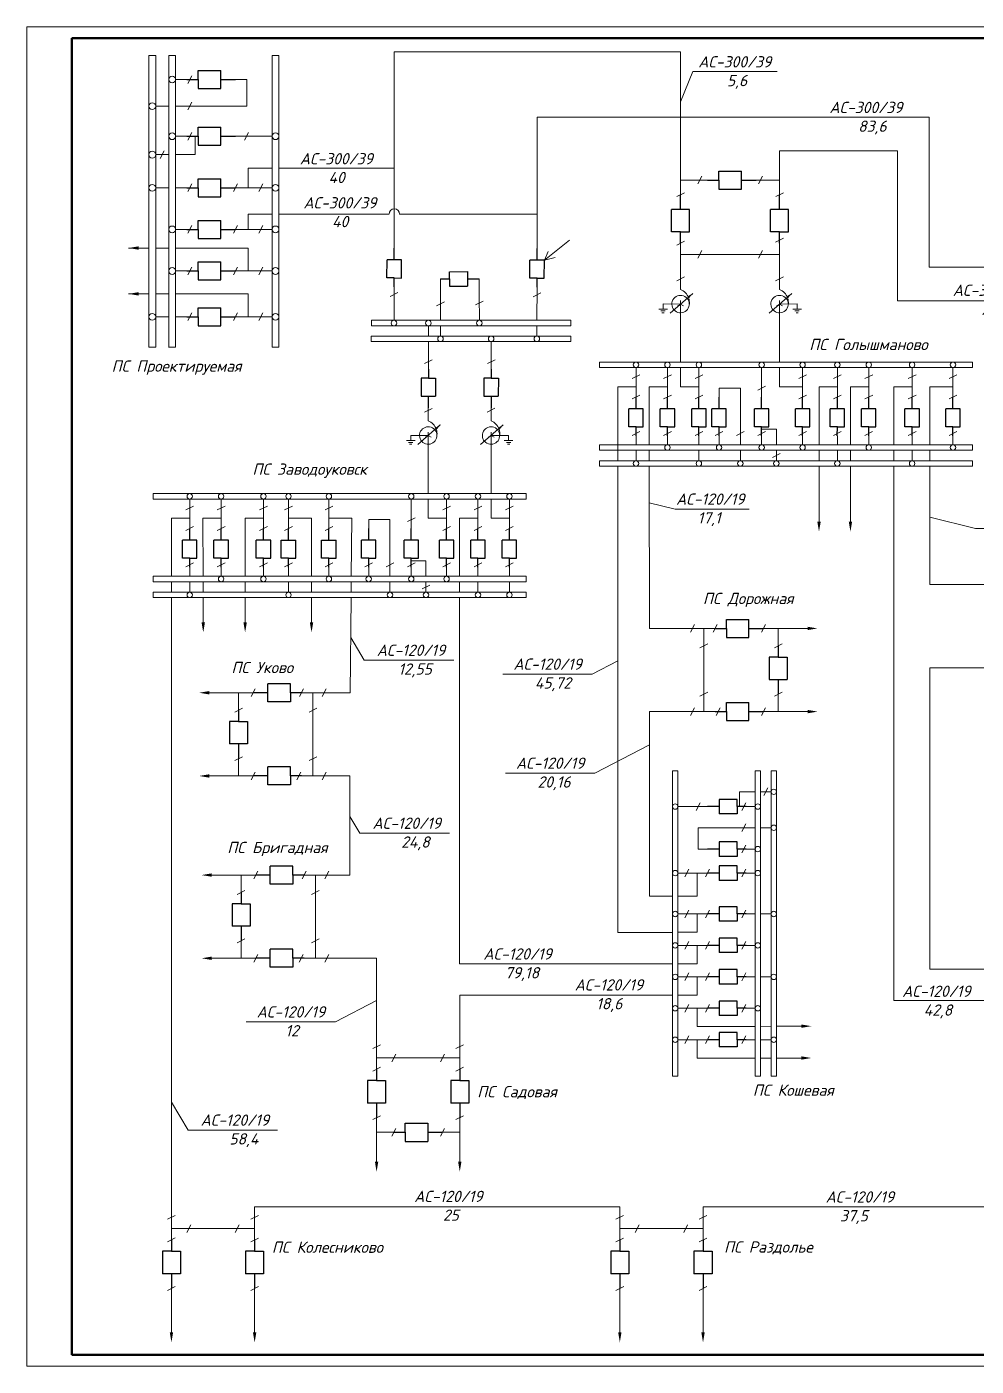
# Model space of a CAD drawing. Header units: millimetres. Extents: x 50 to 7736, y -4274 to -131.
# Drawn here: x 1118 to 1539, y -1617 to -1023 of the extents above; entities that cross this region are included whole.
import ezdxf

# ---------------------------------------------------------------- set-up
doc = ezdxf.new("R2010")
doc.units = ezdxf.units.MM
for name, color, linetype, lineweight in [('рамка толстая', 42, 'Continuous', 50), ('рамка тонкая', 93, 'Continuous', 20), ('текст', 6, 'Continuous', 30), ('тонкая', 7, 'Continuous', 20), ('штриховка', 2, 'Continuous', 20)]:
    doc.layers.add(name, color=color, linetype=linetype, lineweight=lineweight)
doc.layers.add('СХЕМА1', color=7, linetype='Continuous')
doc.styles.add('ГОСТ', font='isocpeui.ttf')

# ---------------------------------------------------------------- blocks, each defined once
blk = doc.blocks.new('Выключатель')
for p, q in [((0, 10), (0, 16.5)), ((-4, 0), (-4, 10)), ((-4, 10), (4, 10)), ((4, 0), (4, 10)), ((0, 0), (-4, 0)), ((0, 0), (4, 0)), ((0, -5), (0, 0))]:
    blk.add_line(p, q)

msp = doc.modelspace()

# ---------------------------------------------------------------- linework, layer by layer
at = {"color": 18, "lineweight": 15, "true_color": 0x000000}
for p, q in [((1408.17, -1034.59), (1281.21, -1034.59)), ((1281.21, -1121.68), (1281.21, -1034.59)), ((1408.17, -1097.94), (1408.17, -1034.59)), ((1408.17, -1056.74), (1413.56, -1043.37)), ((1413.56, -1043.37), (1450.98, -1043.37)), ((1518.44, -1063.54), (1344.6, -1063.54)), ((1344.6, -1063.54), (1344.6, -1121.77)), ((1518.44, -1063.54), (1518.44, -1130.08)), ((1452.03, -1097.94), (1452.03, -1078.44)), ((1504.32, -1078.44), (1452.03, -1078.44)), ((1504.32, -1144.98), (1504.32, -1078.44)), ((1420.11, -1091.44), (1408.17, -1091.44)), ((1441.6, -1091.45), (1452.03, -1091.45)), ((1216.39, -1106.55), (1227.05, -1106.55)), ((1230.05, -1106.55), (1278.84, -1106.55)), ((1283.57, -1106.55), (1344.6, -1106.55)), ((1408.17, -1119.44), (1408.17, -1124.44)), ((1591.91, -1130.08), (1518.44, -1130.08)), ((1281.12, -1138.88), (1281.07, -1153.65)), ((1301.69, -1142.98), (1301.65, -1135.33)), ((1318.89, -1142.89), (1318.85, -1135.24)), ((1344.51, -1138.97), (1344.46, -1153.65)), ((1301.69, -1142.98), (1301.71, -1153.65)), ((1318.89, -1142.89), (1318.91, -1153.65)), ((1577.8, -1144.98), (1504.32, -1144.98)), ((1408.15, -1146.47), (1408.15, -1172.23)), ((1294.78, -1153.65), (1294.78, -1153.65)), ((1301.72, -1156.1), (1301.73, -1160.64)), ((1344.45, -1156.1), (1344.44, -1160.64)), ((1408.15, -1174.63), (1408.15, -1183.16)), ((1296.24, -1204.75), (1296.24, -1230.51)), ((1296.24, -1232.91), (1296.24, -1241.44)), ((1405.79, -1237.41), (1394.25, -1234.54)), ((1438.52, -1237.41), (1405.79, -1237.41)), ((1538.89, -1246.01), (1518.74, -1241)), ((1571.63, -1246.01), (1538.89, -1246.01)), ((1261.85, -1294.39), (1267.85, -1304.4)), ((1423.46, -1290.29), (1418.46, -1290.28)), ((1444.96, -1290.29), (1464.46, -1290.29)), ((1451.46, -1290.29), (1451.46, -1297.99)), ((1267.85, -1304.4), (1307.55, -1304.4)), ((1369, -1310.51), (1380.29, -1304.69)), ((1329.3, -1310.51), (1369, -1310.51)), ((1218.61, -1318.83), (1199.11, -1318.83)), ((1212.11, -1318.83), (1212.11, -1326.53)), ((1240.11, -1318.83), (1245.11, -1318.82)), ((1451.45, -1319.49), (1451.45, -1327.19)), ((1444.96, -1327.19), (1464.46, -1327.19)), ((1370.15, -1354.44), (1394.34, -1341.98)), ((1212.12, -1348.03), (1212.12, -1355.73)), ((1218.61, -1355.73), (1199.11, -1355.73)), ((1330.46, -1354.44), (1370.15, -1354.44)), ((1261.5, -1373.67), (1265.96, -1381.1)), ((1265.96, -1381.1), (1305.66, -1381.1)), ((1219.72, -1399.68), (1200.22, -1399.68)), ((1213.22, -1399.68), (1213.22, -1407.37)), ((1241.22, -1399.67), (1246.22, -1399.67)), ((1213.23, -1428.87), (1213.23, -1436.57)), ((1219.72, -1436.57), (1200.22, -1436.57)), ((1255.16, -1464.73), (1273.34, -1455.37)), ((1215.47, -1464.73), (1255.16, -1464.73)), ((1273.34, -1485.77), (1273.34, -1480.77)), ((1182.36, -1500.46), (1189.74, -1512.77)), ((1273.34, -1507.27), (1273.34, -1526.76)), ((1310.24, -1507.27), (1310.24, -1526.76)), ((1189.74, -1512.77), (1229.43, -1512.77)), ((1273.34, -1513.76), (1281.04, -1513.76)), ((1302.54, -1513.76), (1310.24, -1513.76)), ((1182.36, -1561.48), (1182.36, -1556.48)), ((1381.21, -1561.48), (1381.2, -1556.48)), ((1182.37, -1582.98), (1182.37, -1602.48)), ((1219.26, -1582.98), (1219.26, -1602.48)), ((1381.21, -1582.98), (1381.21, -1602.48)), ((1418.11, -1582.98), (1418.11, -1602.48))]:
    msp.add_line(p, q, dxfattribs=at)
at = {"lineweight": 15}
for p, q in [((1189.67, -1048.56), (1191.44, -1045.16)), ((1189.67, -1060.38), (1191.44, -1056.97)), ((1189.67, -1073.71), (1191.44, -1070.31)), ((1214.77, -1073.72), (1216.53, -1070.32)), ((1177.43, -1081.87), (1179.19, -1078.47)), ((1415.76, -1093.13), (1417.53, -1089.73)), ((1442.69, -1093.14), (1444.46, -1089.74)), ((1189.67, -1096.59), (1191.44, -1093.18)), ((1209.85, -1096.59), (1211.62, -1093.19)), ((1221.17, -1096.59), (1222.94, -1093.19)), ((1189.67, -1115.02), (1191.44, -1111.62)), ((1209.85, -1115.02), (1211.61, -1111.62)), ((1221.17, -1115.03), (1222.94, -1111.62)), ((1408.12, -1139.98), (1408.15, -1119.44)), ((1452.03, -1139.98), (1452.03, -1119.44)), ((1408.17, -1124.44), (1452.03, -1124.44)), ((1415.76, -1126.13), (1417.53, -1122.73)), ((1442.69, -1126.13), (1444.45, -1122.73)), ((1189.67, -1133.46), (1191.44, -1130.06)), ((1209.85, -1133.47), (1211.61, -1130.06)), ((1221.17, -1133.46), (1222.94, -1130.06)), ((1400.41, -1146.4), (1400.4, -1148.73)), ((1408.15, -1146.44), (1400.41, -1146.4)), ((1408.15, -1146.44), (1408.15, -1144.92)), ((1452.06, -1146.44), (1452.05, -1144.92)), ((1452.06, -1146.44), (1459.8, -1146.4)), ((1459.8, -1146.4), (1459.81, -1148.73)), ((1189.67, -1153.78), (1191.44, -1150.38)), ((1209.85, -1153.79), (1211.62, -1150.39)), ((1221.17, -1153.79), (1222.94, -1150.39)), ((1402.33, -1148.74), (1398.46, -1148.72)), ((1401.36, -1149.51), (1399.43, -1149.5)), ((1400.87, -1150.28), (1399.91, -1150.27)), ((1406.82, -1147.25), (1408.15, -1146.44)), ((1408.15, -1146.44), (1409.5, -1147.23)), ((1450.72, -1147.25), (1452.06, -1146.44)), ((1452.06, -1146.44), (1453.4, -1147.23)), ((1452.06, -1172.23), (1452.06, -1146.44)), ((1457.88, -1148.74), (1461.75, -1148.72)), ((1458.85, -1149.51), (1460.79, -1149.5)), ((1459.34, -1150.28), (1460.31, -1150.27)), ((1271.04, -1156.1), (1271.04, -1153.65)), ((1271.04, -1153.65), (1359.55, -1153.65)), ((1271.04, -1156.1), (1359.55, -1156.1)), ((1296.33, -1160.64), (1296.33, -1156.1)), ((1359.55, -1156.1), (1359.55, -1153.65)), ((1271, -1163.09), (1271, -1160.64)), ((1271, -1160.64), (1359.55, -1160.64)), ((1271, -1163.09), (1359.55, -1163.09)), ((1296.33, -1175.31), (1296.33, -1163.09)), ((1324.18, -1175.31), (1324.18, -1163.09)), ((1359.55, -1163.09), (1359.55, -1160.64)), ((1452.06, -1183.16), (1452.06, -1174.63)), ((1537.55, -1172.23), (1537.55, -1174.63)), ((1380.29, -1215.96), (1380.29, -1183.16)), ((1394.21, -1183.16), (1394.23, -1208.89)), ((1469.54, -1208.89), (1469.54, -1183.16)), ((1483.48, -1208.89), (1483.48, -1183.16)), ((1502.71, -1183.16), (1502.71, -1208.89)), ((1518.74, -1183.16), (1518.74, -1208.89)), ((1296.21, -1198.27), (1296.24, -1192.51)), ((1324.09, -1198.27), (1324.09, -1192.51)), ((1288.5, -1204.69), (1288.48, -1207.01)), ((1296.24, -1204.73), (1288.5, -1204.69)), ((1294.9, -1205.53), (1296.24, -1204.73)), ((1296.24, -1204.73), (1296.23, -1203.2)), ((1296.24, -1204.73), (1297.59, -1205.52)), ((1322.78, -1205.53), (1324.12, -1204.73)), ((1324.12, -1204.73), (1324.11, -1203.2)), ((1324.12, -1204.73), (1331.86, -1204.69)), ((1324.12, -1204.73), (1325.46, -1205.52)), ((1324.12, -1204.75), (1324.12, -1230.51)), ((1331.86, -1204.69), (1331.87, -1207.01)), ((1290.42, -1207.02), (1286.55, -1207)), ((1289.45, -1207.79), (1287.51, -1207.78)), ((1288.96, -1208.56), (1287.99, -1208.56)), ((1329.94, -1207.02), (1333.81, -1207)), ((1330.91, -1207.79), (1332.85, -1207.78)), ((1331.4, -1208.56), (1332.37, -1208.56)), ((1394.24, -1211.29), (1394.24, -1215.96)), ((1469.54, -1215.96), (1469.54, -1211.29)), ((1483.48, -1215.96), (1483.48, -1211.29)), ((1502.71, -1211.29), (1502.71, -1215.96)), ((1518.74, -1211.29), (1518.74, -1215.96)), ((1537.55, -1208.89), (1537.55, -1211.29)), ((1537.55, -1215.96), (1537.55, -1218.36)), ((1380.29, -1425.08), (1380.29, -1218.36)), ((1394.24, -1218.36), (1394.3, -1290.28)), ((1469.54, -1242.97), (1469.54, -1218.36)), ((1483.48, -1242.97), (1483.48, -1218.36)), ((1502.71, -1218.36), (1502.68, -1455.33)), ((1518.74, -1218.36), (1518.74, -1270.81)), ((1324.12, -1232.91), (1324.12, -1241.44)), ((1339.61, -1230.51), (1339.61, -1232.91)), ((1182.36, -1267.17), (1182.36, -1241.44)), ((1196.28, -1241.44), (1196.39, -1267.17)), ((1215.05, -1241.44), (1215.05, -1267.17)), ((1244.5, -1241.44), (1244.5, -1267.17)), ((1262.4, -1241.44), (1262.13, -1267.17)), ((1310.18, -1267.17), (1310.18, -1241.44)), ((1182.36, -1274.25), (1182.36, -1269.57)), ((1196.4, -1269.57), (1196.42, -1274.25)), ((1215.05, -1269.57), (1215.05, -1274.25)), ((1244.5, -1269.57), (1244.5, -1274.25)), ((1262.11, -1269.57), (1262.06, -1274.25)), ((1310.18, -1274.25), (1310.18, -1269.57)), ((1339.61, -1267.17), (1339.61, -1269.57)), ((1518.74, -1270.81), (1553.2, -1270.81)), ((1182.36, -1530.63), (1182.36, -1276.65)), ((1196.43, -1276.65), (1196.48, -1287.61)), ((1215.05, -1276.65), (1215.04, -1287.61)), ((1244.5, -1276.65), (1244.5, -1287.61)), ((1262.03, -1276.65), (1261.6, -1318.82)), ((1310.18, -1439), (1310.18, -1276.65)), ((1339.61, -1274.25), (1339.61, -1276.65)), ((1412.58, -1291.98), (1414.35, -1288.58)), ((1422.58, -1291.98), (1424.35, -1288.58)), ((1444.08, -1291.98), (1445.85, -1288.58)), ((1394.3, -1290.28), (1418.46, -1290.28)), ((1418.46, -1290.28), (1418.46, -1327.18)), ((1518.74, -1307.71), (1558.2, -1307.71)), ((1518.74, -1307.71), (1518.74, -1441.39)), ((1217.73, -1320.52), (1219.5, -1317.12)), ((1239.23, -1320.52), (1241, -1317.12)), ((1249.23, -1320.52), (1251, -1317.12)), ((1261.6, -1318.82), (1245.11, -1318.82)), ((1245.11, -1318.82), (1245.11, -1355.72)), ((1394.33, -1327.18), (1423.46, -1327.18)), ((1394.33, -1327.18), (1394.39, -1409.04)), ((1412.58, -1328.87), (1414.35, -1325.47)), ((1423.9, -1328.87), (1425.67, -1325.47)), ((1444.08, -1328.88), (1445.85, -1325.48)), ((1217.74, -1357.42), (1219.5, -1354.01)), ((1237.91, -1357.42), (1239.68, -1354.01)), ((1249.23, -1357.41), (1251, -1354.01)), ((1404.56, -1353.5), (1406.96, -1353.5)), ((1441.22, -1353.5), (1443.62, -1353.5)), ((1448.3, -1353.5), (1450.7, -1353.5)), ((1261.5, -1355.72), (1240.11, -1355.72)), ((1261.5, -1355.72), (1261.5, -1399.67)), ((1445.08, -1364.46), (1446.85, -1361.05)), ((1415.14, -1370.98), (1416.91, -1367.58)), ((1435.29, -1370.99), (1437.05, -1367.59)), ((1435.29, -1380.42), (1437.05, -1377.01)), ((1435.29, -1389.87), (1437.05, -1386.47)), ((1218.84, -1401.37), (1220.61, -1397.97)), ((1240.34, -1401.36), (1242.11, -1397.96)), ((1261.5, -1399.67), (1246.22, -1399.67)), ((1246.22, -1399.67), (1246.22, -1436.57)), ((1250.34, -1401.36), (1252.11, -1397.96)), ((1410.09, -1400.51), (1411.85, -1397.11)), ((1419.14, -1400.51), (1420.91, -1397.11)), ((1435.29, -1400.52), (1437.05, -1397.11)), ((1404.56, -1409.04), (1394.39, -1409.04)), ((1415.49, -1409.04), (1406.96, -1409.04)), ((1410.09, -1418.62), (1411.85, -1415.22)), ((1419.14, -1418.62), (1420.91, -1415.22)), ((1435.29, -1418.63), (1437.05, -1415.22)), ((1404.56, -1425.07), (1380.29, -1425.08)), ((1415.49, -1425.06), (1406.96, -1425.06)), ((1410.09, -1432.56), (1411.85, -1429.16)), ((1419.14, -1432.56), (1420.91, -1429.16)), ((1435.29, -1432.57), (1437.05, -1429.16)), ((1218.84, -1438.27), (1220.61, -1434.86)), ((1239.02, -1438.26), (1240.79, -1434.86)), ((1273.35, -1436.57), (1241.22, -1436.57)), ((1250.34, -1438.26), (1252.11, -1434.86)), ((1273.35, -1436.57), (1273.34, -1480.77)), ((1310.18, -1439), (1404.56, -1439)), ((1406.96, -1439), (1415.49, -1439)), ((1410.09, -1446.5), (1411.85, -1443.1)), ((1419.14, -1446.5), (1420.91, -1443.1)), ((1435.29, -1446.51), (1437.05, -1443.1)), ((1518.74, -1441.39), (1594.32, -1441.39)), ((1310.23, -1452.94), (1310.23, -1485.77)), ((1404.56, -1452.94), (1310.23, -1452.94)), ((1415.49, -1452.94), (1406.96, -1452.94)), ((1410.09, -1460.44), (1411.85, -1457.04)), ((1419.14, -1460.44), (1420.91, -1457.04)), ((1435.29, -1460.44), (1437.05, -1457.04)), ((1594.32, -1455.33), (1502.68, -1455.33)), ((1415.49, -1466.88), (1441.22, -1466.77)), ((1443.62, -1466.76), (1448.3, -1466.74)), ((1450.7, -1466.73), (1461.66, -1466.68)), ((1410.09, -1474.38), (1411.85, -1470.98)), ((1419.15, -1474.38), (1420.91, -1470.98)), ((1435.29, -1474.38), (1437.05, -1470.98)), ((1280.16, -1482.46), (1281.93, -1479.06)), ((1301.66, -1482.46), (1303.42, -1479.06)), ((1273.34, -1480.77), (1310.23, -1480.77)), ((1441.22, -1480.8), (1415.49, -1480.8)), ((1448.3, -1480.8), (1443.62, -1480.8)), ((1461.66, -1480.8), (1450.7, -1480.8)), ((1280.16, -1515.46), (1281.93, -1512.06)), ((1301.66, -1515.46), (1303.42, -1512.06)), ((1182.36, -1530.63), (1182.36, -1556.48)), ((1219.26, -1546.73), (1219.26, -1561.48)), ((1381.2, -1546.73), (1219.26, -1546.73)), ((1381.2, -1546.73), (1381.2, -1556.48)), ((1418.1, -1546.73), (1418.1, -1561.48)), ((1552.05, -1546.73), (1418.1, -1546.73)), ((1189.19, -1558.17), (1190.95, -1554.77)), ((1210.68, -1558.17), (1212.45, -1554.77)), ((1388.03, -1558.17), (1389.8, -1554.77)), ((1409.53, -1558.17), (1411.29, -1554.77)), ((1182.36, -1556.48), (1219.26, -1556.48)), ((1381.2, -1556.48), (1418.1, -1556.48))]:
    msp.add_line(p, q, dxfattribs=at)
at = {"color": 240, "lineweight": 15, "true_color": 0xed1f24}
for p, q in [((1347.77, -1126.98), (1358.88, -1118.12)), ((1341.37, -1126.95), (1347.77, -1126.98)), ((1347.77, -1126.98), (1349.42, -1123.07)), ((1347.77, -1126.98), (1352.59, -1125.85))]:
    msp.add_line(p, q, dxfattribs=at)
at = {"lineweight": 15}
for centre, radius in [((1182.73, -1046.87), 1.5), ((1173.88, -1058.68), 1.5), ((1182.73, -1072.02), 1.5), ((1228.55, -1072.02), 1.5), ((1173.88, -1080.18), 1.5), ((1173.88, -1094.89), 1.5), ((1228.55, -1094.89), 1.5), ((1182.73, -1113.33), 1.5), ((1228.55, -1113.33), 1.5), ((1182.73, -1131.77), 1.5), ((1228.55, -1131.77), 1.5), ((1173.88, -1152.09), 1.5), ((1228.55, -1152.09), 1.5), ((1281.04, -1154.87), 1.23), ((1296.32, -1154.87), 1.23), ((1318.91, -1154.87), 1.23), ((1301.71, -1161.86), 1.23), ((1324.16, -1161.86), 1.23), ((1344.41, -1161.86), 1.23), ((1388.4, -1173.43), 1.2), ((1402.34, -1173.43), 1.2), ((1416.28, -1173.43), 1.2), ((1444.1, -1173.43), 1.2), ((1462.27, -1173.43), 1.2), ((1477.67, -1173.43), 1.2), ((1491.61, -1173.43), 1.2), ((1510.84, -1173.43), 1.2), ((1528.95, -1173.43), 1.2), ((1402.34, -1210.09), 1.2), ((1425.21, -1210.09), 1.2), ((1444.1, -1210.09), 1.2), ((1462.27, -1210.09), 1.2), ((1491.61, -1210.09), 1.2), ((1528.95, -1210.09), 1.2), ((1388.4, -1217.16), 1.2), ((1416.28, -1217.16), 1.2), ((1434.67, -1217.16), 1.2), ((1450.63, -1217.16), 1.2), ((1477.67, -1217.16), 1.2), ((1510.84, -1217.16), 1.2), ((1190.47, -1231.71), 1.2), ((1204.41, -1231.71), 1.2), ((1223.18, -1231.71), 1.2), ((1234.28, -1231.71), 1.2), ((1252.18, -1231.71), 1.2), ((1288.72, -1231.71), 1.2), ((1304.37, -1231.71), 1.2), ((1318.31, -1231.71), 1.2), ((1332.25, -1231.71), 1.2), ((1204.41, -1268.37), 1.2), ((1223.18, -1268.37), 1.2), ((1252.18, -1268.37), 1.2), ((1269.84, -1268.37), 1.2), ((1288.72, -1268.37), 1.2), ((1304.37, -1268.37), 1.2), ((1190.47, -1275.45), 1.2), ((1234.28, -1275.45), 1.2), ((1279.29, -1275.45), 1.2), ((1295.25, -1275.45), 1.2), ((1318.31, -1275.45), 1.2), ((1332.25, -1275.45), 1.2), ((1449.5, -1362.76), 1.2), ((1405.76, -1369.29), 1.2), ((1442.42, -1369.29), 1.2), ((1449.5, -1378.72), 1.2), ((1442.42, -1388.18), 1.2), ((1405.76, -1398.82), 1.2), ((1442.42, -1398.82), 1.2), ((1405.76, -1416.93), 1.2), ((1449.5, -1416.93), 1.2), ((1405.76, -1430.87), 1.2), ((1442.42, -1430.87), 1.2), ((1405.76, -1444.81), 1.2), ((1449.5, -1444.81), 1.2), ((1405.76, -1458.75), 1.2), ((1442.42, -1458.75), 1.2), ((1405.76, -1472.69), 1.2), ((1449.5, -1472.69), 1.2)]:
    msp.add_circle(centre, radius, dxfattribs=at)
for centre, radius, start, end in [((1281.21, -1106.55), 2.36, 0, 180), ((1405.93, -1145.72), 6.14, 329.68007, 69.04534), ((1449.83, -1145.72), 6.14, 329.68007, 69.04534), ((1408.15, -1146.47), 3.87, 0.30044, 322.57596), ((1452.06, -1146.47), 3.87, 0.30044, 322.57596), ((1294.01, -1204), 6.14, 329.68007, 69.04534), ((1321.89, -1204), 6.14, 329.68007, 69.04534), ((1296.24, -1204.75), 3.87, 0.30044, 322.57596), ((1324.12, -1204.75), 3.87, 0.30044, 322.57596)]:
    msp.add_arc(centre, radius, start, end, dxfattribs=at)
at = {"layer": 'рамка толстая', "color": 18, "true_color": 0x000000}
for p, q in [((1954.22, -1028.48), (1138.22, -1028.48)), ((1138.22, -1028.48), (1138.22, -1612.48)), ((1138.22, -1325.48), (1138.22, -1612.48)), ((1138.22, -1612.48), (1533.22, -1612.48)), ((1138.22, -1612.48), (1954.22, -1612.48)), ((1348.22, -1612.48), (1533.22, -1612.48))]:
    msp.add_line(p, q, dxfattribs=at)
at = {"layer": 'рамка тонкая', "color": 18, "true_color": 0x000000}
for p, q in [((1959.22, -1023.48), (1118.22, -1023.48)), ((1118.22, -1023.48), (1118.22, -1617.48)), ((1118.22, -1617.48), (1959.22, -1617.48))]:
    msp.add_line(p, q, dxfattribs=at)
at = {"layer": 'СХЕМА1', "lineweight": 15}
for p, q in [((1409.9, -1097.08), (1406.47, -1098.79)), ((1453.76, -1097.08), (1450.33, -1098.79)), ((1409.88, -1118.57), (1406.45, -1120.29)), ((1453.75, -1117.26), (1450.32, -1118.97)), ((1409.85, -1134.41), (1406.42, -1136.13)), ((1453.75, -1134.4), (1450.32, -1136.11)), ((1282.82, -1141.38), (1279.39, -1143.1)), ((1303.41, -1145.48), (1299.98, -1147.19)), ((1320.61, -1145.09), (1317.18, -1146.8)), ((1346.22, -1141.47), (1342.79, -1143.19)), ((1298.05, -1171.11), (1294.62, -1172.82)), ((1325.9, -1171.11), (1322.47, -1172.82)), ((1390.13, -1177.77), (1386.7, -1179.48)), ((1404.07, -1177.77), (1400.64, -1179.48)), ((1418.01, -1177.77), (1414.58, -1179.48)), ((1464, -1177.77), (1460.57, -1179.48)), ((1479.4, -1177.77), (1475.97, -1179.48)), ((1493.34, -1177.77), (1489.91, -1179.48)), ((1512.56, -1177.77), (1509.14, -1179.48)), ((1530.67, -1177.77), (1527.25, -1179.48)), ((1390.13, -1186.83), (1386.7, -1188.54)), ((1404.07, -1186.83), (1400.64, -1188.54)), ((1418.01, -1186.83), (1414.58, -1188.54)), ((1445.82, -1182.9), (1442.39, -1184.61)), ((1463.99, -1186.83), (1460.57, -1188.54)), ((1479.4, -1186.83), (1475.97, -1188.54)), ((1493.34, -1186.83), (1489.91, -1188.54)), ((1512.56, -1186.83), (1509.13, -1188.54)), ((1530.67, -1186.83), (1527.25, -1188.54)), ((1297.96, -1192.73), (1294.53, -1194.45)), ((1325.81, -1192.68), (1322.38, -1194.4)), ((1390.13, -1202.97), (1386.7, -1204.68)), ((1404.07, -1202.97), (1400.64, -1204.68)), ((1418, -1202.97), (1414.58, -1204.68)), ((1426.94, -1202.97), (1423.51, -1204.68)), ((1436.39, -1202.97), (1432.96, -1204.68)), ((1445.82, -1202.97), (1442.39, -1204.68)), ((1463.99, -1202.97), (1460.57, -1204.68)), ((1479.4, -1202.97), (1475.97, -1204.68)), ((1493.33, -1202.97), (1489.91, -1204.68)), ((1512.56, -1202.97), (1509.13, -1204.68)), ((1530.67, -1202.97), (1527.24, -1204.68)), ((1452.35, -1212.76), (1448.92, -1214.48)), ((1192.19, -1236.05), (1188.76, -1237.77)), ((1206.13, -1236.05), (1202.7, -1237.77)), ((1224.9, -1236.05), (1221.48, -1237.77)), ((1236, -1236.05), (1232.57, -1237.77)), ((1253.9, -1236.05), (1250.47, -1237.77)), ((1290.44, -1241.18), (1287.01, -1242.9)), ((1306.09, -1236.05), (1302.66, -1237.77)), ((1320.03, -1236.05), (1316.6, -1237.77)), ((1333.97, -1236.05), (1330.54, -1237.77)), ((1192.19, -1245.11), (1188.76, -1246.83)), ((1206.13, -1245.11), (1202.7, -1246.83)), ((1224.9, -1245.11), (1221.48, -1246.83)), ((1236, -1245.12), (1232.57, -1246.83)), ((1253.9, -1245.12), (1250.47, -1246.83)), ((1306.09, -1245.11), (1302.66, -1246.83)), ((1320.03, -1245.11), (1316.6, -1246.83)), ((1333.97, -1245.11), (1330.54, -1246.83)), ((1192.19, -1261.26), (1188.76, -1262.97)), ((1206.13, -1261.26), (1202.7, -1262.97)), ((1224.9, -1261.26), (1221.48, -1262.97)), ((1236, -1261.26), (1232.57, -1262.97)), ((1253.9, -1261.26), (1250.47, -1262.97)), ((1271.56, -1261.26), (1268.13, -1262.97)), ((1281.01, -1261.25), (1277.58, -1262.97)), ((1290.44, -1261.26), (1287.02, -1262.97)), ((1306.09, -1261.26), (1302.66, -1262.97)), ((1320.03, -1261.26), (1316.6, -1262.97)), ((1333.97, -1261.26), (1330.54, -1262.97)), ((1296.97, -1271.05), (1293.54, -1272.76)), ((1420.18, -1297.13), (1416.75, -1298.84)), ((1453.18, -1297.13), (1449.75, -1298.84)), ((1420.18, -1318.63), (1416.75, -1320.34)), ((1453.17, -1318.63), (1449.74, -1320.34)), ((1213.83, -1325.67), (1210.41, -1327.38)), ((1246.83, -1325.67), (1243.4, -1327.38)), ((1213.83, -1347.17), (1210.41, -1348.88)), ((1246.83, -1347.17), (1243.4, -1348.88)), ((1214.94, -1406.51), (1211.51, -1408.23)), ((1247.93, -1406.51), (1244.51, -1408.23)), ((1214.94, -1428.01), (1211.51, -1429.72)), ((1247.93, -1428.01), (1244.51, -1429.72)), ((1275.04, -1474.91), (1271.61, -1476.63)), ((1311.94, -1474.91), (1308.51, -1476.63)), ((1275.04, -1484.91), (1271.61, -1486.63)), ((1311.94, -1484.91), (1308.51, -1486.63)), ((1275.05, -1506.41), (1271.62, -1508.13)), ((1311.95, -1506.41), (1308.52, -1508.13)), ((1184.07, -1550.62), (1180.64, -1552.34)), ((1220.96, -1550.62), (1217.54, -1552.34)), ((1382.91, -1550.63), (1379.48, -1552.34)), ((1419.81, -1550.63), (1416.38, -1552.34)), ((1184.07, -1560.62), (1180.64, -1562.34)), ((1220.96, -1560.63), (1217.54, -1562.34)), ((1382.91, -1560.63), (1379.48, -1562.34)), ((1419.81, -1560.63), (1416.38, -1562.34)), ((1184.07, -1582.12), (1180.65, -1583.84)), ((1220.97, -1582.12), (1217.54, -1583.84)), ((1382.92, -1582.13), (1379.49, -1583.84)), ((1419.82, -1582.13), (1416.39, -1583.84))]:
    msp.add_line(p, q, dxfattribs=at)
for points in [[(1167.78, -1120.86), (1167.78, -1122.35), (1163.32, -1121.6)], [(1167.78, -1141.18), (1167.78, -1142.67), (1163.32, -1141.93)], [(1470.29, -1242.97), (1468.8, -1242.97), (1469.54, -1247.43)], [(1484.23, -1242.97), (1482.74, -1242.97), (1483.48, -1247.43)], [(1197.22, -1287.61), (1195.73, -1287.61), (1196.48, -1292.07)], [(1215.79, -1287.61), (1214.3, -1287.61), (1215.04, -1292.07)], [(1245.24, -1287.61), (1243.75, -1287.61), (1244.5, -1292.07)], [(1464.46, -1291.03), (1464.46, -1289.55), (1468.92, -1290.29)], [(1199.11, -1319.57), (1199.11, -1318.09), (1194.65, -1318.83)], [(1464.46, -1327.93), (1464.46, -1326.44), (1468.92, -1327.19)], [(1199.11, -1356.47), (1199.11, -1354.98), (1194.65, -1355.73)], [(1200.22, -1400.42), (1200.22, -1398.93), (1195.76, -1399.68)], [(1200.22, -1437.32), (1200.22, -1435.83), (1195.76, -1436.57)], [(1461.66, -1467.42), (1461.66, -1465.94), (1466.12, -1466.68)], [(1461.66, -1481.54), (1461.66, -1480.05), (1466.12, -1480.8)], [(1274.09, -1526.76), (1272.6, -1526.76), (1273.34, -1531.23)], [(1310.98, -1526.76), (1309.5, -1526.76), (1310.24, -1531.23)], [(1183.11, -1602.48), (1181.62, -1602.48), (1182.37, -1606.94)], [(1220.01, -1602.48), (1218.52, -1602.48), (1219.26, -1606.94)], [(1381.95, -1602.48), (1380.47, -1602.48), (1381.21, -1606.94)], [(1418.85, -1602.48), (1417.36, -1602.48), (1418.11, -1606.94)]]:
    msp.add_solid(points, dxfattribs=at)
at = {"layer": 'тонкая', "color": 18, "lineweight": 15, "true_color": 0x000000}
for p, q in [((1403.5, -1150.5), (1413.52, -1141.77)), ((1447.4, -1150.5), (1457.42, -1141.77)), ((1291.58, -1208.79), (1301.6, -1200.05)), ((1319.46, -1208.79), (1329.48, -1200.05))]:
    msp.add_line(p, q, dxfattribs=at)
for points in [[(1411.36, -1143.01), (1411.99, -1143.73), (1413.83, -1141.5)], [(1455.27, -1143.01), (1455.89, -1143.73), (1457.73, -1141.5)], [(1299.45, -1201.3), (1300.08, -1202.02), (1301.92, -1199.78)], [(1327.33, -1201.3), (1327.95, -1202.02), (1329.79, -1199.78)]]:
    msp.add_solid(points, dxfattribs=at)
at = {"layer": 'штриховка', "color": 0, "lineweight": 15}
for p, q in [((1175.38, -1036.23), (1172.38, -1036.23)), ((1172.38, -1165.57), (1172.38, -1036.23)), ((1175.38, -1165.57), (1175.38, -1036.23)), ((1184.23, -1036.23), (1181.23, -1036.23)), ((1181.23, -1165.66), (1181.23, -1036.23)), ((1184.23, -1165.57), (1184.23, -1036.23)), ((1227.05, -1165.57), (1227.05, -1036.23)), ((1230.05, -1036.23), (1227.05, -1036.23)), ((1230.05, -1165.57), (1230.05, -1036.23)), ((1184.23, -1046.87), (1189.23, -1046.87)), ((1210.73, -1046.88), (1215.73, -1046.88)), ((1215.73, -1058.68), (1215.73, -1046.88)), ((1175.38, -1058.68), (1181.23, -1058.68)), ((1184.23, -1058.68), (1215.73, -1058.68)), ((1184.23, -1072.02), (1189.23, -1072.02)), ((1192.84, -1080.18), (1192.84, -1072.02)), ((1210.73, -1072.02), (1215.73, -1072.02)), ((1215.73, -1072.02), (1227.05, -1072.02)), ((1175.38, -1080.18), (1181.23, -1080.18)), ((1184.23, -1080.18), (1192.84, -1080.18)), ((1216.39, -1094.9), (1216.39, -1086.23)), ((1216.39, -1086.23), (1227.05, -1086.23)), ((1230.05, -1086.23), (1281.21, -1086.23)), ((1175.38, -1094.89), (1181.23, -1094.89)), ((1184.23, -1094.89), (1189.23, -1094.89)), ((1210.73, -1094.9), (1215.73, -1094.9)), ((1215.73, -1094.9), (1227.05, -1094.89)), ((1216.39, -1113.34), (1216.39, -1106.55)), ((1184.23, -1113.33), (1189.23, -1113.33)), ((1184.23, -1113.33), (1184.23, -1113.33)), ((1210.73, -1113.34), (1215.73, -1113.34)), ((1215.73, -1113.34), (1227.05, -1113.33)), ((1172.38, -1121.6), (1163.32, -1121.6)), ((1181.23, -1121.6), (1175.38, -1121.6)), ((1216.39, -1121.61), (1184.23, -1121.6)), ((1216.39, -1131.77), (1216.39, -1121.61)), ((1184.23, -1131.77), (1189.23, -1131.77)), ((1210.73, -1131.77), (1215.73, -1131.77)), ((1215.73, -1131.77), (1227.05, -1131.77)), ((1172.38, -1141.93), (1163.32, -1141.93)), ((1181.23, -1141.93), (1175.38, -1141.93)), ((1216.39, -1141.93), (1184.23, -1141.93)), ((1216.39, -1152.1), (1216.39, -1141.93)), ((1175.38, -1152.09), (1181.23, -1152.09)), ((1184.23, -1152.09), (1189.23, -1152.09)), ((1210.73, -1152.1), (1215.73, -1152.1)), ((1215.73, -1152.1), (1227.05, -1152.09)), ((1175.38, -1165.57), (1172.38, -1165.57)), ((1184.23, -1165.57), (1181.23, -1165.57)), ((1230.05, -1165.57), (1227.05, -1165.57)), ((1537.55, -1172.23), (1372.2, -1172.23)), ((1372.2, -1172.23), (1372.2, -1174.63)), ((1537.55, -1174.63), (1372.2, -1174.63)), ((1388.41, -1183.69), (1388.4, -1174.63)), ((1402.35, -1183.69), (1402.34, -1174.63)), ((1416.29, -1183.69), (1416.28, -1174.63)), ((1444.1, -1183.69), (1444.1, -1174.63)), ((1462.27, -1183.69), (1462.27, -1174.63)), ((1477.68, -1183.69), (1477.67, -1174.63)), ((1491.62, -1183.69), (1491.61, -1174.63)), ((1510.84, -1183.69), (1510.84, -1174.63)), ((1528.95, -1183.69), (1528.95, -1174.63)), ((1388.41, -1183.16), (1380.29, -1183.16)), ((1388.41, -1187.69), (1388.41, -1183.69)), ((1402.35, -1183.16), (1394.21, -1183.16)), ((1402.35, -1187.69), (1402.35, -1183.69)), ((1416.29, -1183.16), (1408.15, -1183.16)), ((1416.29, -1187.69), (1416.29, -1183.69)), ((1425.22, -1187.69), (1425.22, -1183.69)), ((1434.67, -1183.69), (1425.22, -1183.69)), ((1434.67, -1208.89), (1434.67, -1183.69)), ((1444.1, -1187.69), (1444.1, -1183.69)), ((1462.27, -1183.16), (1452.06, -1183.16)), ((1462.27, -1187.69), (1462.27, -1183.69)), ((1477.68, -1183.16), (1469.54, -1183.16)), ((1477.68, -1187.69), (1477.68, -1183.69)), ((1491.62, -1183.16), (1483.48, -1183.16)), ((1491.62, -1187.69), (1491.62, -1183.69)), ((1510.84, -1183.16), (1502.71, -1183.16)), ((1510.84, -1187.69), (1510.84, -1183.69)), ((1528.95, -1183.16), (1518.74, -1183.16)), ((1528.95, -1187.69), (1528.95, -1183.69)), ((1388.4, -1208.89), (1388.4, -1204.89)), ((1402.34, -1208.89), (1402.34, -1204.89)), ((1416.28, -1208.89), (1416.28, -1204.89)), ((1425.21, -1208.89), (1425.21, -1204.89)), ((1450.63, -1202), (1444.1, -1202)), ((1444.1, -1208.89), (1444.1, -1204.89)), ((1450.63, -1208.89), (1450.63, -1202)), ((1462.27, -1208.89), (1462.27, -1204.89)), ((1477.67, -1208.89), (1477.67, -1204.89)), ((1491.61, -1208.89), (1491.61, -1204.89)), ((1510.84, -1208.89), (1510.84, -1204.89)), ((1528.95, -1208.89), (1528.95, -1204.89)), ((1372.2, -1208.89), (1372.2, -1211.29)), ((1537.55, -1208.89), (1372.2, -1208.89)), ((1537.55, -1211.29), (1372.2, -1211.29)), ((1388.4, -1215.96), (1388.4, -1211.29)), ((1416.28, -1215.96), (1416.28, -1211.29)), ((1434.67, -1215.96), (1434.67, -1211.29)), ((1450.63, -1215.96), (1450.63, -1211.29)), ((1477.67, -1215.96), (1477.67, -1211.29)), ((1510.84, -1215.96), (1510.84, -1211.29)), ((1372.2, -1215.96), (1372.2, -1218.36)), ((1537.55, -1215.96), (1372.2, -1215.96)), ((1537.55, -1218.36), (1372.2, -1218.36)), ((1339.61, -1230.51), (1174.26, -1230.51)), ((1174.26, -1230.51), (1174.26, -1232.91)), ((1339.61, -1232.91), (1174.26, -1232.91)), ((1190.47, -1241.97), (1190.47, -1232.91)), ((1204.41, -1241.97), (1204.41, -1232.91)), ((1223.18, -1241.97), (1223.18, -1232.91)), ((1234.28, -1241.97), (1234.28, -1232.91)), ((1252.18, -1241.97), (1252.18, -1232.91)), ((1288.72, -1241.97), (1288.72, -1232.91)), ((1304.37, -1241.97), (1304.37, -1232.91)), ((1318.31, -1241.97), (1318.31, -1232.91)), ((1332.25, -1241.97), (1332.25, -1232.91)), ((1190.47, -1241.44), (1182.36, -1241.44)), ((1204.41, -1241.44), (1196.28, -1241.44)), ((1223.18, -1241.44), (1215.05, -1241.44)), ((1234.28, -1241.44), (1244.5, -1241.44)), ((1252.18, -1241.44), (1262.4, -1241.44)), ((1304.37, -1241.44), (1296.24, -1241.44)), ((1318.31, -1241.44), (1310.18, -1241.44)), ((1332.25, -1241.44), (1324.12, -1241.44)), ((1190.47, -1245.98), (1190.47, -1241.97)), ((1204.41, -1245.98), (1204.41, -1241.97)), ((1223.18, -1245.98), (1223.18, -1241.97)), ((1234.28, -1245.98), (1234.28, -1241.97)), ((1252.18, -1245.98), (1252.18, -1241.97)), ((1269.84, -1245.98), (1269.84, -1241.97)), ((1279.29, -1241.97), (1269.84, -1241.97)), ((1279.29, -1267.17), (1279.29, -1241.97)), ((1288.72, -1245.98), (1288.72, -1241.97)), ((1304.37, -1245.98), (1304.37, -1241.97)), ((1318.31, -1245.98), (1318.31, -1241.97)), ((1332.25, -1245.98), (1332.25, -1241.97)), ((1190.47, -1267.17), (1190.47, -1263.17)), ((1204.41, -1267.17), (1204.41, -1263.17)), ((1223.18, -1267.17), (1223.18, -1263.17)), ((1234.28, -1267.17), (1234.28, -1263.17)), ((1252.18, -1267.17), (1252.18, -1263.17)), ((1269.84, -1267.17), (1269.84, -1263.17)), ((1295.25, -1260.29), (1288.72, -1260.29)), ((1288.72, -1267.17), (1288.72, -1263.17)), ((1295.25, -1267.17), (1295.25, -1260.29)), ((1304.37, -1267.17), (1304.37, -1263.17)), ((1318.31, -1267.17), (1318.31, -1263.17)), ((1332.25, -1267.17), (1332.25, -1263.17)), ((1174.26, -1267.17), (1174.26, -1269.57)), ((1339.61, -1267.17), (1174.26, -1267.17)), ((1339.61, -1269.57), (1174.26, -1269.57)), ((1190.47, -1274.25), (1190.47, -1269.57)), ((1234.28, -1274.25), (1234.28, -1269.57)), ((1279.29, -1274.25), (1279.29, -1269.57)), ((1295.25, -1274.25), (1295.25, -1269.57)), ((1318.31, -1274.25), (1318.31, -1269.57)), ((1332.25, -1274.25), (1332.25, -1269.57)), ((1174.26, -1274.25), (1174.26, -1276.65)), ((1339.61, -1274.25), (1174.26, -1274.25)), ((1339.61, -1276.65), (1174.26, -1276.65)), ((1404.56, -1353.5), (1404.56, -1488.89)), ((1406.96, -1353.5), (1406.96, -1488.89)), ((1441.22, -1353.5), (1441.22, -1488.89)), ((1443.62, -1353.5), (1443.62, -1488.89)), ((1448.3, -1353.5), (1448.3, -1488.89)), ((1450.7, -1353.5), (1450.7, -1488.89)), ((1434.34, -1362.76), (1434.33, -1369.29)), ((1441.22, -1362.76), (1434.34, -1362.76)), ((1448.3, -1362.76), (1443.62, -1362.76)), ((1416.02, -1369.29), (1406.96, -1369.29)), ((1420.03, -1369.29), (1416.02, -1369.29)), ((1441.22, -1369.29), (1437.22, -1369.29)), ((1441.22, -1378.72), (1416.02, -1378.72)), ((1416.02, -1378.72), (1416.02, -1388.17)), ((1448.3, -1378.72), (1443.62, -1378.72)), ((1420.03, -1388.17), (1416.02, -1388.17)), ((1441.22, -1388.18), (1437.22, -1388.17)), ((1416.02, -1398.82), (1406.96, -1398.82)), ((1415.49, -1398.82), (1415.49, -1409.04)), ((1420.03, -1398.82), (1416.02, -1398.82)), ((1441.22, -1398.82), (1437.22, -1398.82)), ((1416.02, -1416.93), (1406.96, -1416.93)), ((1415.49, -1416.93), (1415.49, -1425.06)), ((1420.03, -1416.93), (1416.02, -1416.93)), ((1441.22, -1416.93), (1437.22, -1416.93)), ((1448.3, -1416.93), (1443.62, -1416.93)), ((1416.02, -1430.87), (1406.96, -1430.87)), ((1415.49, -1430.87), (1415.49, -1439)), ((1420.03, -1430.87), (1416.02, -1430.87)), ((1441.22, -1430.87), (1437.22, -1430.87)), ((1416.02, -1444.81), (1406.96, -1444.81)), ((1415.49, -1444.81), (1415.49, -1452.94)), ((1420.03, -1444.81), (1416.02, -1444.81)), ((1441.22, -1444.81), (1437.22, -1444.81)), ((1448.3, -1444.81), (1443.62, -1444.81)), ((1416.02, -1458.75), (1406.96, -1458.75)), ((1415.49, -1458.75), (1415.49, -1466.88)), ((1420.03, -1458.75), (1416.02, -1458.75)), ((1441.22, -1458.75), (1437.22, -1458.75)), ((1416.02, -1472.69), (1406.96, -1472.69)), ((1415.49, -1472.69), (1415.49, -1480.8)), ((1420.03, -1472.69), (1416.02, -1472.69)), ((1441.22, -1472.69), (1437.22, -1472.69)), ((1448.3, -1472.69), (1443.62, -1472.69)), ((1404.56, -1488.89), (1406.96, -1488.89)), ((1441.22, -1488.9), (1443.62, -1488.9)), ((1448.3, -1488.9), (1450.7, -1488.9))]:
    msp.add_line(p, q, dxfattribs=at)

# ---------------------------------------------------------------- block references
at = {"lineweight": 15, "xscale": -1}
for p, rotation in [((1194.23, -1046.87), 269.9830018169337), ((1194.23, -1072.02), 269.9830018169337), ((1194.23, -1094.89), 269.9830018169337), ((1425.11, -1091.44), 269.9830018169337), ((1408.17, -1114.44), 359.9830018169337), ((1452.03, -1114.44), 359.9830018169337), ((1194.23, -1113.33), 269.9830018169337), ((1194.23, -1131.77), 269.9830018169337), ((1194.23, -1152.09), 269.9830018169337), ((1428.46, -1290.29), 269.9830018169337), ((1451.46, -1302.99), 179.9830018169337), ((1428.46, -1327.18), 269.9830018169337)]:
    msp.add_blockref('Выключатель', p, dxfattribs=dict(at, rotation=rotation))
at = {"color": 18, "lineweight": 15, "true_color": 0x000000, "yscale": 0.8, "zscale": 0.8}
for p, xscale, rotation in [((1281.14, -1134.88), -0.8, 359.6995649351103), ((1344.53, -1134.97), -0.8, 359.6995649351103), ((1305.65, -1135.31), 0.8, 270.3004350648897), ((1296.31, -1179.31), -0.8, 179.6995649351101), ((1324.16, -1179.31), -0.8, 179.6995649351101)]:
    msp.add_blockref('Выключатель', p, dxfattribs=dict(at, xscale=xscale, rotation=rotation))
at = {"lineweight": 15, "yscale": 0.8, "zscale": 0.8}
for p, xscale, rotation in [((1388.4, -1200.89), -0.8, 359.9830018169337), ((1402.34, -1200.89), -0.8, 359.9830018169337), ((1416.28, -1200.89), -0.8, 359.9830018169337), ((1425.22, -1200.89), -0.8, 359.9830018169337), ((1444.1, -1200.89), -0.8, 359.9830018169337), ((1462.27, -1200.89), -0.8, 359.9830018169337), ((1477.67, -1200.89), -0.8, 359.9830018169337), ((1491.61, -1200.89), -0.8, 359.9830018169337), ((1510.84, -1200.89), -0.8, 359.9830018169337), ((1528.95, -1200.89), -0.8, 359.9830018169337), ((1190.47, -1259.17), -0.8, 359.9830018169337), ((1204.41, -1259.17), -0.8, 359.9830018169337), ((1223.18, -1259.17), -0.8, 359.9830018169337), ((1234.28, -1259.17), 0.8, 0.01699818306631545), ((1252.18, -1259.17), 0.8, 0.01699818306631545), ((1269.84, -1259.17), -0.8, 359.9830018169337), ((1288.72, -1259.17), -0.8, 359.9830018169337), ((1304.37, -1259.17), -0.8, 359.9830018169337), ((1318.31, -1259.17), -0.8, 359.9830018169337), ((1332.25, -1259.17), -0.8, 359.9830018169337), ((1433.22, -1369.29), -0.8, 89.98300181693368), ((1433.22, -1388.17), -0.8, 89.98300181693368), ((1433.22, -1398.82), -0.8, 89.98300181693368), ((1433.22, -1416.93), -0.8, 89.98300181693368), ((1433.22, -1430.87), -0.8, 89.98300181693368), ((1433.22, -1444.81), -0.8, 89.98300181693368), ((1433.22, -1458.75), -0.8, 89.98300181693368), ((1433.22, -1472.69), -0.8, 89.98300181693368)]:
    msp.add_blockref('Выключатель', p, dxfattribs=dict(at, xscale=xscale, rotation=rotation))
at = {"lineweight": 15}
for p, rotation in [((1235.11, -1318.83), 90.01699818306624), ((1212.12, -1331.53), 180.0169981830663), ((1235.11, -1355.72), 90.01699818306624), ((1236.22, -1399.67), 90.01699818306624), ((1213.23, -1412.37), 180.0169981830663), ((1236.22, -1436.57), 90.01699818306624), ((1273.34, -1490.77), 180.0169981830662), ((1310.23, -1490.77), 180.0169981830662), ((1286.04, -1513.76), 270.0169981830663), ((1182.36, -1566.48), 180.0169981830663), ((1219.26, -1566.48), 180.0169981830663), ((1381.21, -1566.48), 180.0169981830663), ((1418.1, -1566.48), 180.0169981830663)]:
    msp.add_blockref('Выключатель', p, dxfattribs=dict(at, rotation=rotation))

# ---------------------------------------------------------------- texts
at = {"layer": 'текст', "color": 18, "lineweight": 15, "true_color": 0x000000, "char_height": 5, "attachment_point": 1, "style": 'ГОСТ'}
for s, width, gutter_width, heights, insert in [('АС-300/39\\P    5,6', 38.0174, 20, [22.16], (1415.98, -1036.51)), ('АС-300/39\\P    83,6', 38.0174, 20, [22.16], (1474.16, -1056.74)), ('АС-300/39\\P    40', 38.0174, 20, [22.16], (1239.31, -1079.49)), ('АС-300/39\\P    40', 38.0174, 20, [22.16], (1240.88, -1099.04)), ('АС-300/39\\P    23', 38.0174, 20, [22.16], (1528.86, -1137.83)), ('ПС Голышманово', 62.0516, 12.5, [13.22], (1465.24, -1161.87)), ('ПС Проектируемая', 71.2742, 12.5, [14.07], (1155.84, -1171.44)), ('ПС Заводоуковск', 62.0516, 12.5, [13.22], (1218.28, -1217.17)), ('АС-120/19\\P   17,1', 38.0174, 20, [22.16], (1406.16, -1230.44)), ('ПС Дорожная', 62.0516, 12.5, [13.22], (1418.09, -1274.5)), ('АС-120/19\\P   12,55', 38.0174, 20, [22.16], (1273.42, -1297.48)), ('ПС Уково', 62.0516, 12.5, [13.22], (1208.97, -1305.13)), ('АС-120/19\\P   45,72', 38.0174, 20, [22.16], (1334, -1303.63)), ('АС-120/19\\P   20,16', 38.0174, 20, [22.16], (1335.15, -1347.56)), ('АС-120/19\\P    24,8', 38.0174, 20, [22.16], (1271.53, -1374.18)), ('ПС Бригадная', 62.0516, 12.5, [13.22], (1207.14, -1384.93)), ('АС-120/19\\P   79,18', 38.0174, 20, [22.16], (1320.7, -1432.16)), ('АС-120/19\\P   18,6', 38.0174, 20, [22.16], (1361.18, -1445.88)), ('АС-120/19\\P   42,8', 38.0174, 20, [22.16], (1506.43, -1448.7)), ('АС-120/19\\P    12', 38.0174, 20, [22.16], (1220.16, -1457.86)), ('ПС Садовая', 62.0516, 12.5, [13.22], (1317.99, -1493.23)), ('ПС Кошевая', 62.0516, 12.5, [13.22], (1440.2, -1492.57)), ('АС-120/19\\P    58,4', 38.0174, 20, [22.16], (1195.31, -1505.84)), ('АС-120/19\\P    25', 38.0174, 20, [22.16], (1290.02, -1539.67)), ('АС-120/19\\P  37,5', 38.0174, 20, [22.16], (1472.47, -1539.92)), ('ПС Колесниково', 62.0516, 12.5, [13.22], (1226.9, -1562.21)), ('ПС Раздолье', 62.0516, 12.5, [13.22], (1427.43, -1562.11))]:
    msp.add_mtext_dynamic_manual_height_columns(s, width=width, gutter_width=gutter_width, heights=heights, dxfattribs=dict(at, insert=insert))

doc.saveas('drawing.dxf')
